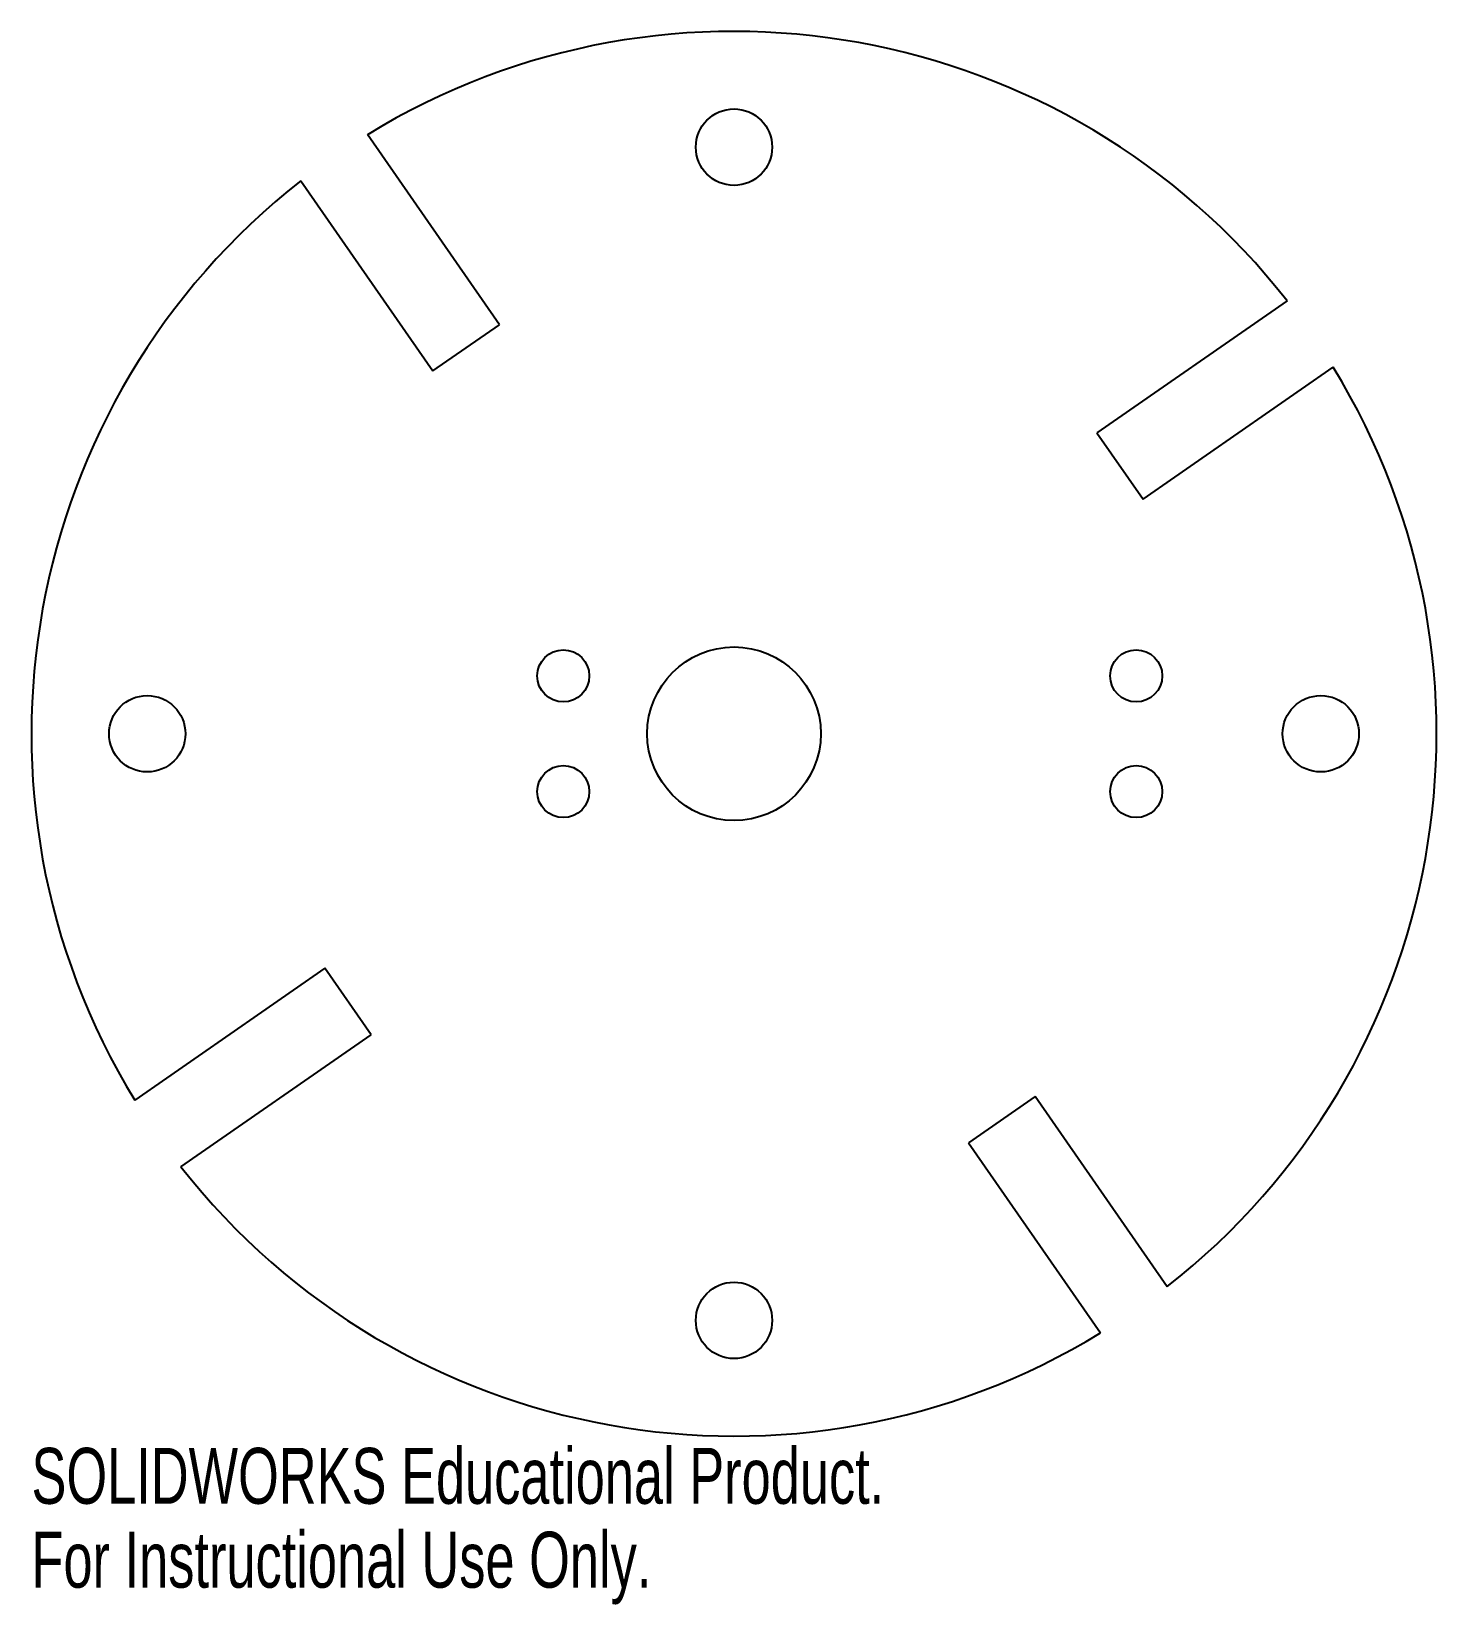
# Model space of a CAD drawing. Header units: millimetres. Extents: x -61 to 61, y -75 to 61.
import ezdxf

# ---------------------------------------------------------------- set-up
doc = ezdxf.new("R2010")
doc.units = ezdxf.units.MM
doc.styles.add('SLDTEXTSTYLE0', font='TXT', dxfattribs={"width": 0.7})

msp = doc.modelspace()

# ---------------------------------------------------------------- linework, layer by layer
at = {"color": 7, "linetype": 'Continuous', "lineweight": 25}
for p, q in [((-20.27, 35.35), (-31.68, 51.78)), ((-37.43, 47.79), (-26.02, 31.36)), ((47.79, 37.43), (31.36, 26.02)), ((-26.02, 31.36), (-20.27, 35.35)), ((35.35, 20.27), (51.78, 31.68)), ((31.36, 26.02), (35.35, 20.27)), ((-35.35, -20.27), (-51.78, -31.68)), ((-31.36, -26.02), (-35.35, -20.27)), ((-47.79, -37.43), (-31.36, -26.02)), ((26.02, -31.36), (20.27, -35.35)), ((37.43, -47.79), (26.02, -31.36)), ((20.27, -35.35), (31.68, -51.78))]:
    msp.add_line(p, q, dxfattribs=at)
for centre, radius in [((0, 50.7), 3.3), ((-14.75, 5), 2.25), ((0, 0), 7.5), ((34.75, 5), 2.25), ((-50.7, 0), 3.3), ((50.7, 0), 3.3), ((-14.75, -5), 2.25), ((34.75, -5), 2.25), ((0, -50.7), 3.3)]:
    msp.add_circle(centre, radius, dxfattribs=at)
for start, end in [(38.0687, 121.4576), (128.0687, 211.4576), (308.0687, 31.4576), (218.0687, 301.4576)]:
    msp.add_arc((0, 0), 60.7, start, end, dxfattribs=at)

# ---------------------------------------------------------------- texts
at = {"color": 7, "linetype": 'Continuous', "char_height": 4.8336, "attachment_point": 1, "style": 'SLDTEXTSTYLE0'}
for s, insert in [('SOLIDWORKS Educational Product.', (-60.7, -61.72)), ('For Instructional Use Only.', (-60.7, -68.97))]:
    msp.add_mtext(s, dxfattribs=dict(at, insert=insert))

doc.saveas('drawing.dxf')
